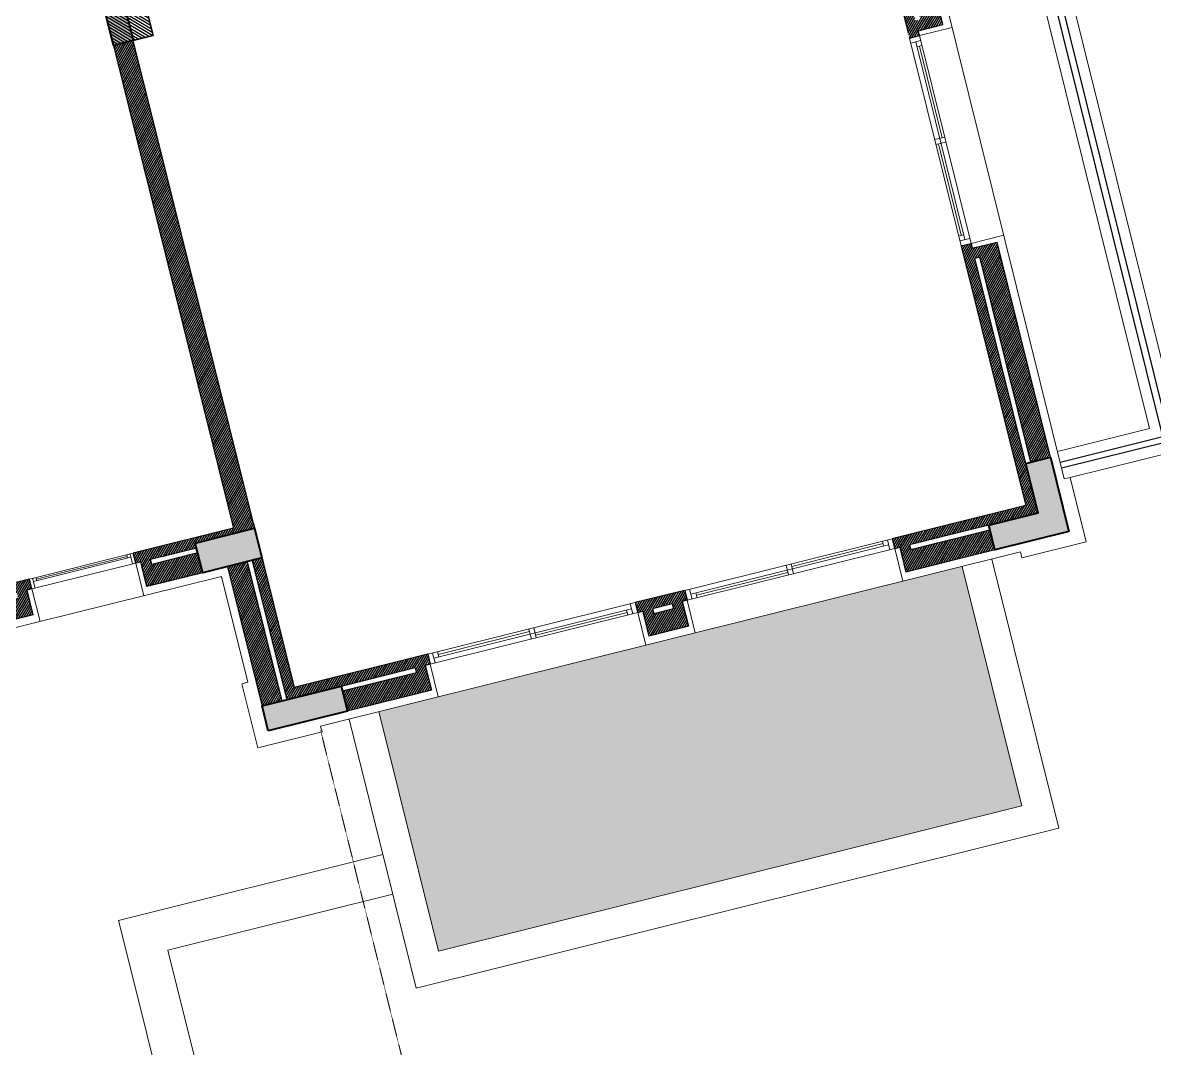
# Model space of a CAD drawing. Header units: inches. Extents: x -207898 to 3408902, y 497526 to 4632928.
# Drawn here: x 3385392 to 3396501, y 4590185 to 4600248 of the extents above; entities that cross this region are included whole.
import ezdxf

# ---------------------------------------------------------------- set-up
doc = ezdxf.new("R2010")
doc.units = ezdxf.units.IN
doc.header["$MEASUREMENT"] = 0
doc.linetypes.add('xref grd floor$0$HIDDEN', pattern=[0.375, 0.25, -0.125])
for name, color, linetype, lineweight in [('1', 1, 'Continuous', 50), ('xref grd floor$0$A-FLOR-HIDN', 252, 'xref grd floor$0$HIDDEN', 0), ('xref grd floor$0$A-FLOR-HRAL', 4, 'Continuous', 18), ('xref grd floor$0$A-FLOR-STRS', 2, 'Continuous', 18), ('xref grd floor$0$A-FLOR-TILE', 8, 'Continuous', 9), ('xref grd floor$0$A-GLAZ', 134, 'Continuous', 18), ('xref grd floor$0$A-WALL-TILE', 8, 'Continuous', 9), ('xref grd floor$0$XREF-V2-GF_COLS$0$A-COLS', 5, 'Continuous', 40), ('xref grd floor$0$XREF-V2-GF_COLS$0$A-COLS-PATT', 253, 'Continuous', 20)]:
    doc.layers.add(name, color=color, linetype=linetype, lineweight=lineweight)
for name, color, linetype in [('xref grd floor$0$A-CURB-LINE', 253, 'Continuous'), ('xref grd floor$0$A-WALL', 7, 'Continuous'), ('xref grd floor$0$CQ Wall hatch_CHB', 8, 'Continuous'), ('xref grd floor$0$HATCH 02', 8, 'Continuous'), ('xref grd floor$0$walls', 7, 'Continuous')]:
    doc.layers.add(name, color=color, linetype=linetype)
pattern_1 = [(90, (20869.72, 76050.64), (-141.42136, 141.42136), [37.5, -245.3427]), (45, (20869.72, 76050.64), (-141.4214, 141.4214), [37.5, -162.5]), (135, (20869.72, 76050.64), (-141.4214, -141.4214), [37.5, -162.5])]
pattern_2 = [(45, (20869.716, 76050.643), (-13.258252, 13.258252), [])]

# ---------------------------------------------------------------- blocks, each defined once
blk = doc.blocks.new('xref grd floor$0$XREF-V2-GF_COLS')
at = {"layer": 'xref grd floor$0$XREF-V2-GF_COLS$0$A-COLS-PATT'}
h = blk.add_hatch(color=256, dxfattribs=at)
h.paths.add_polyline_path([(277495, 487100), (277299, 487890), (277493, 487938), (277689, 487149)])
h.paths.add_polyline_path([(278370, 481927), (278297, 482218), (278880, 482363), (278952, 482072)])
h.paths.add_polyline_path([(275575, 481231), (275503, 481523), (276085, 481667), (276157, 481376)])
h.paths.add_polyline_path([(264160, 482463), (264353, 481687), (264547, 481735), (264354, 482511)])
h.paths.add_polyline_path([(267836, 479615), (267909, 479324), (268491, 479469), (268419, 479760)])
h.paths.add_polyline_path([(265114, 478629), (265042, 478920), (265624, 479065), (265696, 478774)])
h.paths.add_polyline_path([(265854, 477102), (265078, 476909), (265018, 477152), (265794, 477345)])
for points in [[(286874, 482332), (286146, 482151), (286086, 482393), (286571, 482514), (286450, 482999), (286693, 483060)], [(279790, 480569), (279013, 480376), (278953, 480619), (279729, 480812)]]:
    blk.add_hatch(color=256, dxfattribs=at).paths.add_polyline_path(points)
at = {"layer": 'xref grd floor$0$XREF-V2-GF_COLS$0$A-COLS'}
for points in [[(277299, 487890), (277493, 487938), (277689, 487149), (277495, 487100)], [(277299, 487890), (277493, 487938), (277689, 487149), (277495, 487100)], [(286874, 482332), (286146, 482151), (286086, 482393), (286571, 482514), (286450, 482999), (286693, 483060)], [(286874, 482332), (286146, 482151), (286086, 482393), (286571, 482514), (286450, 482999), (286693, 483060)], [(278297, 482218), (278880, 482363), (278952, 482072), (278370, 481927)], [(278297, 482218), (278880, 482363), (278952, 482072), (278370, 481927)], [(279013, 480376), (278953, 480619), (279729, 480812), (279790, 480569)], [(279013, 480376), (278953, 480619), (279729, 480812), (279790, 480569)]]:
    blk.add_lwpolyline(points, close=True, dxfattribs=at)
blk = doc.blocks.new('xref grd floor$0$stonecladding')
at = {"layer": 'xref grd floor$0$A-WALL-TILE'}
for p, q in [((39160, 26246, 0), (39160, 16186, 0)), ((30900, 17256, 0), (25400, 17256, 0)), ((30900, 16186, 0), (30900, 17256, 0)), ((30840, 15536, 0), (30840, 16186, 0)), ((30840, 16186, 0), (30900, 16186, 0)), ((39220, 16186, 0), (39160, 16186, 0)), ((39220, 16186, 0), (39220, 15536, 0)), ((38570, 15596, 0), (31490, 15596, 0)), ((31490, 15536, 0), (31490, 15596, 0)), ((38570, 15596, 0), (38570, 15536, 0)), ((31490, 15536, 0), (30840, 15536, 0)), ((39220, 15536, 0), (38570, 15536, 0))]:
    blk.add_line(p, q, dxfattribs=at)
blk = doc.blocks.new('mak ground floor plan')
at = {"layer": 'xref grd floor$0$A-FLOR-TILE'}
h = blk.add_hatch(dxfattribs=at)
h.set_pattern_fill('GRASS', color=252, scale=200, angle=-13.9714)
h.set_pattern_definition(pattern_1)
h.paths.add_polyline_path([(58850, 89225), (58850, 91646), (52950, 91646), (52950, 89225)])
h.paths.add_polyline_path([(31240, 89226), (31240, 89976), (37190, 89976), (37190, 89226)])
h = blk.add_hatch(dxfattribs=at)
h.set_pattern_fill('GRASS', color=252, scale=200, angle=-13.9714)
h.set_pattern_definition(pattern_1)
h.paths.add_polyline_path([(58850, 89225), (58850, 91646), (52950, 91646), (52950, 89225)])
h.paths.add_polyline_path([(31240, 89226), (31240, 89976), (37190, 89976), (37190, 89226)])
h = blk.add_hatch(dxfattribs=at)
h.set_pattern_fill('GRASS', color=252, scale=200, angle=-13.9714)
h.set_pattern_definition(pattern_1)
h.paths.add_polyline_path([(58850, 89225), (58850, 91646), (52950, 91646), (52950, 89225)])
h.paths.add_polyline_path([(31240, 89226), (31240, 89976), (37190, 89976), (37190, 89226)])
at = {"layer": 'xref grd floor$0$CQ Wall hatch_CHB'}
h = blk.add_hatch(dxfattribs=at)
h.set_pattern_fill('ANSI31,_O', color=8, scale=150)
h.set_pattern_definition(pattern_2)
h.paths.add_polyline_path([(59700, 94701), (59600, 94701), (59600, 92077), (58300, 92077), (58250, 92076), (58250, 91976), (58300, 91976), (58300, 91727), (59200, 91727), (59200, 91927), (58400, 91927), (58400, 91977), (59200, 91977), (59200, 91977), (59700, 91977), (59700, 92477)])
h.paths.add_polyline_path([(59600, 96801), (59700, 96801), (59700, 98732), (59700, 98732), (59700, 99532), (59700, 100337), (59750, 100337), (59750, 99532), (59950, 99532), (59950, 101627), (59750, 101627), (59750, 101037), (59700, 101037), (59700, 101627), (59650, 101627), (59650, 102627), (59950, 102627), (61107, 102627), (61107, 102577), (59950, 102577), (59950, 102377), (61207, 102377), (61207, 102727), (59700, 102727), (59700, 104677), (59600, 104677), (59600, 104327), (57150, 104327), (57150, 104427), (56050, 104427), (56050, 105427), (57150, 105427), (57150, 107827), (56150, 107827), (56150, 108359), (55950, 108359), (55950, 107142), (56050, 107142), (56050, 107727), (57050, 107727), (57050, 105527), (56050, 105527), (56050, 106142), (55950, 106142), (55950, 104177), (56050, 104177), (56050, 104227), (59600, 104227), (59600, 102727), (59600, 99627), (58400, 99627), (58400, 102927), (56050, 102927), (56050, 103227), (55950, 103227), (55950, 102239), (56050, 102239), (56050, 102303), (56900, 102303), (56900, 102109), (57000, 102109), (57000, 102727), (58300, 102727), (58300, 100227), (57000, 100227), (57000, 101159), (56900, 101159), (56900, 101037), (56050, 101037), (56050, 101339), (55950, 101339), (55950, 100227), (54975, 100227), (54975, 100027), (55125, 100027), (55125, 99427), (55325, 99427), (55325, 100027), (58200, 100027), (58200, 99427), (59600, 99427)])
h = blk.add_hatch(dxfattribs=at)
h.set_pattern_fill('ANSI31,_O', color=8, scale=150)
h.set_pattern_definition(pattern_2)
h.paths.add_polyline_path([(59700, 94701), (59600, 94701), (59600, 92077), (58300, 92077), (58300, 91727), (59200, 91727), (59200, 91927), (58400, 91927), (58400, 91977), (59200, 91977), (59200, 91977), (59700, 91977), (59700, 92477)])
h.paths.add_polyline_path([(59600, 96801), (59700, 96801), (59700, 98732), (59700, 98732), (59700, 99427), (59600, 99427)])
h = blk.add_hatch(dxfattribs=at)
h.set_pattern_fill('ANSI31,_O', color=8, scale=150)
h.set_pattern_definition(pattern_2)
h.paths.add_polyline_path([(59950, 94651), (59750, 94651), (59700, 94652), (59700, 94552), (59750, 94552), (59750, 92477), (59950, 92477)])
h.paths.add_polyline_path([(59700, 96851), (59950, 96851), (59950, 98732), (59750, 98732), (59750, 96952), (59700, 96952)])
h = blk.add_hatch(dxfattribs=at)
h.set_pattern_fill('ANSI31,_O', color=8, scale=150)
h.set_pattern_definition(pattern_2)
h.paths.add_polyline_path([(52200, 98618), (52000, 98618), (52000, 93737), (51035, 93737), (50985, 93736), (50985, 93636), (51035, 93636), (51035, 93386), (51600, 93386), (51600, 93587), (51135, 93586), (51135, 93636), (51600, 93637), (51600, 93687), (52200, 93687), (52200, 93737)])
h = blk.add_hatch(dxfattribs=at)
h.set_pattern_fill('ANSI31,_O', color=8, scale=150)
h.set_pattern_definition(pattern_2)
h.paths.add_polyline_path([(49885, 93737), (48180, 93736), (48130, 93736), (48130, 93636), (48180, 93636), (48180, 93386), (48720, 93386), (48720, 93586), (48280, 93586), (48280, 93636), (48720, 93636), (48720, 93686), (49320, 93686), (49320, 93636), (49785, 93636), (49785, 93586), (49320, 93586), (49320, 93386), (49885, 93386), (49885, 93636), (49935, 93636), (49935, 93736)])
h = blk.add_hatch(dxfattribs=at)
h.set_pattern_fill('ANSI31,_O', color=8, scale=150)
h.set_pattern_definition(pattern_2)
h.paths.add_polyline_path([(52050, 93386), (51850, 93386), (51850, 91977), (52050, 91977)])
h = blk.add_hatch(dxfattribs=at)
h.set_pattern_fill('ANSI31,_O', color=8, scale=150)
h.set_pattern_definition(pattern_2)
h.paths.add_polyline_path([(53500, 92077), (52200, 92077), (52200, 93386), (52100, 93386), (52100, 91977), (52650, 91977), (53400, 91977), (53400, 91927), (52650, 91927), (52650, 91727), (53500, 91727), (53500, 91976), (53550, 91976), (53550, 92076)])
h = blk.add_hatch(dxfattribs=at)
h.set_pattern_fill('ANSI31,_O', color=8, scale=150)
h.set_pattern_definition(pattern_2)
h.paths.add_polyline_path([(56100, 92077), (55700, 92077), (55650, 92076), (55650, 91976), (55700, 91976), (55700, 91727), (56100, 91727), (56100, 91976), (56150, 91976), (56150, 92076)])
h.paths.add_polyline_path([(56000, 91927), (55800, 91927), (55800, 91977), (56000, 91977)], flags=16)
at = {"layer": 'xref grd floor$0$HATCH 02'}
h = blk.add_hatch(dxfattribs=at)
h.set_pattern_fill('ANSI31', color=0, scale=200, angle=-103.9714)
h.set_pattern_definition([(315, (93221.1, 126516.813), (17.67767, 17.67767), [])])
h.paths.add_polyline_path([(52400, 98618), (52400, 100428), (52000, 100428), (52000, 98618)])
at = {"layer": 'xref grd floor$0$A-CURB-LINE', "elevation": 0}
for points in [[(63930, 110086), (65030, 110086), (65030, 101196), (61130, 101196), (61130, 92346), (60030, 92346)], [(63930, 110086), (65030, 110086), (65030, 101196), (61130, 101196), (61130, 92346), (60030, 92346)], [(63930, 110086), (65030, 110086), (65030, 101196), (61130, 101196), (61130, 92346), (60030, 92346)], [(60030, 92406), (61070, 92406), (61070, 101256), (64970, 101256), (64970, 110026), (63930, 110026)], [(60030, 92406), (61070, 92406), (61070, 101256), (64970, 101256), (64970, 110026), (63930, 110026)], [(60030, 92406), (61070, 92406), (61070, 101256), (64970, 101256), (64970, 110026), (63930, 110026)]]:
    blk.add_lwpolyline(points, dxfattribs=at)
at = {"layer": 'xref grd floor$0$A-FLOR-HIDN', "color": 1, "linetype": 'xref grd floor$0$HIDDEN', "elevation": 0}
blk.add_lwpolyline([(52350, 91611), (52350, 79041), (37790, 79041), (37790, 91611)], dxfattribs=at)
blk.add_lwpolyline([(52350, 91611), (52350, 79041), (37790, 79041), (37790, 91611)], dxfattribs=at)
blk.add_lwpolyline([(52350, 91611), (52350, 79041), (37790, 79041), (37790, 91611)], dxfattribs=at)
at = {"layer": 'xref grd floor$0$A-FLOR-HRAL', "elevation": 0}
for points in [[(52650, 91646), (52650, 88925), (59150, 88925), (59150, 91646)], [(52650, 91646), (52650, 88925), (59150, 88925), (59150, 91646)], [(52650, 91646), (52650, 88925), (59150, 88925), (59150, 91646)], [(52950, 91646), (52950, 89225), (58850, 89225), (58850, 91646)], [(52950, 91646), (52950, 89225), (58850, 89225), (58850, 91646)], [(52950, 91646), (52950, 89225), (58850, 89225), (58850, 91646)]]:
    blk.add_lwpolyline(points, dxfattribs=at)
at = {"layer": 'xref grd floor$0$A-FLOR-STRS'}
for p, q in [((52650, 90276, 0), (49975, 90276, 0)), ((49975, 90076, 0), (49975, 90276, 0)), ((52650, 90276, 0), (49975, 90276, 0)), ((49975, 90076, 0), (49975, 90276, 0)), ((52650, 90276, 0), (49975, 90276, 0)), ((49975, 90076, 0), (49975, 90276, 0)), ((52650, 89876, 0), (50375, 89876, 0)), ((52650, 89876, 0), (50375, 89876, 0)), ((52650, 89876, 0), (50375, 89876, 0))]:
    blk.add_line(p, q, dxfattribs=at)
for points in [[(49975, 90076), (49975, 87221), (40165, 87221), (40165, 90076)], [(49975, 90076), (49975, 87221), (40165, 87221), (40165, 90076)], [(49975, 90076), (49975, 87221), (40165, 87221), (40165, 90076)], [(50375, 89876), (50375, 86821), (39765, 86821), (39765, 89876)], [(50375, 89876), (50375, 86821), (39765, 86821), (39765, 89876)], [(50375, 89876), (50375, 86821), (39765, 86821), (39765, 89876)]]:
    blk.add_lwpolyline(points, dxfattribs=at)
at = {"layer": 'xref grd floor$0$A-GLAZ'}
for p, q in [((59600, 94701, 0), (59600, 96801, 0)), ((59600, 94701, 0), (59600, 96801, 0)), ((59600, 94701, 0), (59600, 96801, 0)), ((59600, 94701, 0), (59600, 96801, 0)), ((59600, 94701, 0), (59600, 96801, 0)), ((59600, 94701, 0), (59600, 96801, 0)), ((59700, 94701, 0), (59700, 96801, 0)), ((59700, 94701, 0), (59700, 96801, 0)), ((59700, 94701, 0), (59700, 96801, 0)), ((59700, 94701, 0), (59700, 96801, 0)), ((59700, 94701, 0), (59700, 96801, 0)), ((59700, 94701, 0), (59700, 96801, 0)), ((59600, 96751, 0), (59700, 96751, 0)), ((59600, 96751, 0), (59700, 96751, 0)), ((59600, 96751, 0), (59700, 96751, 0)), ((59600, 96751, 0), (59700, 96751, 0)), ((59600, 96751, 0), (59700, 96751, 0)), ((59600, 96751, 0), (59700, 96751, 0)), ((59650, 94751, 0), (59650, 96751, 0)), ((59650, 94751, 0), (59650, 96751, 0)), ((59650, 94751, 0), (59650, 96751, 0)), ((59650, 94751, 0), (59650, 96751, 0)), ((59650, 94751, 0), (59650, 96751, 0)), ((59650, 94751, 0), (59650, 96751, 0)), ((59650, 96701, 0), (59700, 96701, 0)), ((59650, 96701, 0), (59700, 96701, 0)), ((59650, 96701, 0), (59700, 96701, 0)), ((59650, 96701, 0), (59700, 96701, 0)), ((59650, 96701, 0), (59700, 96701, 0)), ((59650, 96701, 0), (59700, 96701, 0)), ((59675, 96701, 0), (59675, 95775, 0)), ((59675, 96701, 0), (59675, 95775, 0)), ((59675, 96701, 0), (59675, 95775, 0)), ((59675, 96701, 0), (59675, 95775, 0)), ((59675, 96701, 0), (59675, 95775, 0)), ((59675, 96701, 0), (59675, 95775, 0)), ((59600, 95775, 0), (59700, 95775, 0)), ((59600, 95775, 0), (59700, 95775, 0)), ((59600, 95775, 0), (59700, 95775, 0)), ((59600, 95775, 0), (59700, 95775, 0)), ((59600, 95775, 0), (59700, 95775, 0)), ((59600, 95775, 0), (59700, 95775, 0)), ((59600, 95725, 0), (59700, 95725, 0)), ((59600, 95725, 0), (59700, 95725, 0)), ((59600, 95725, 0), (59700, 95725, 0)), ((59600, 95725, 0), (59700, 95725, 0)), ((59600, 95725, 0), (59700, 95725, 0)), ((59600, 95725, 0), (59700, 95725, 0)), ((59625, 94801, 0), (59625, 95725, 0)), ((59625, 94801, 0), (59625, 95725, 0)), ((59625, 94801, 0), (59625, 95725, 0)), ((59625, 94801, 0), (59625, 95725, 0)), ((59625, 94801, 0), (59625, 95725, 0)), ((59625, 94801, 0), (59625, 95725, 0)), ((59600, 94801, 0), (59650, 94801, 0)), ((59600, 94801, 0), (59650, 94801, 0)), ((59600, 94801, 0), (59650, 94801, 0)), ((59600, 94801, 0), (59650, 94801, 0)), ((59600, 94801, 0), (59650, 94801, 0)), ((59600, 94801, 0), (59650, 94801, 0)), ((59600, 94751, 0), (59700, 94751, 0)), ((59600, 94751, 0), (59700, 94751, 0)), ((59600, 94751, 0), (59700, 94751, 0)), ((59600, 94751, 0), (59700, 94751, 0)), ((59600, 94751, 0), (59700, 94751, 0)), ((59600, 94751, 0), (59700, 94751, 0)), ((50985, 93736, 0), (49935, 93736)), ((50985, 93736, 0), (49935, 93736)), ((50985, 93736, 0), (49935, 93736)), ((49967, 93736, 0), (49967, 93636, 0)), ((49967, 93736, 0), (49967, 93636, 0)), ((49967, 93736, 0), (49967, 93636, 0)), ((50952, 93704, 0), (49967, 93704)), ((50952, 93704, 0), (49967, 93704)), ((50952, 93704, 0), (49967, 93704)), ((50000, 93736, 0), (50000, 93704, 0)), ((50000, 93736, 0), (50000, 93704, 0)), ((50000, 93736, 0), (50000, 93704, 0)), ((50920, 93720, 0), (50000, 93720)), ((50920, 93720, 0), (50000, 93720)), ((50920, 93720, 0), (50000, 93720)), ((50920, 93736, 0), (50920, 93704, 0)), ((50920, 93736, 0), (50920, 93704, 0)), ((50920, 93736, 0), (50920, 93704, 0)), ((50952, 93736, 0), (50952, 93636, 0)), ((50952, 93736, 0), (50952, 93636, 0)), ((50952, 93736, 0), (50952, 93636, 0)), ((50985, 93636), (49935, 93636, 0)), ((50985, 93636), (49935, 93636, 0)), ((50985, 93636), (49935, 93636, 0)), ((53550, 92076, 0), (55650, 92076, 0)), ((53550, 92076, 0), (55650, 92076, 0)), ((53550, 92076, 0), (55650, 92076, 0)), ((53550, 92076, 0), (55650, 92076, 0)), ((53550, 92076, 0), (55650, 92076, 0)), ((53550, 92076, 0), (55650, 92076, 0)), ((53600, 92076, 0), (53600, 91976, 0)), ((53600, 92076, 0), (53600, 91976, 0)), ((53600, 92076, 0), (53600, 91976, 0)), ((53600, 92076, 0), (53600, 91976, 0)), ((53600, 92076, 0), (53600, 91976, 0)), ((53600, 92076, 0), (53600, 91976, 0)), ((53600, 92026, 0), (55600, 92026, 0)), ((53600, 92026, 0), (55600, 92026, 0)), ((53600, 92026, 0), (55600, 92026, 0)), ((53600, 92026, 0), (55600, 92026, 0)), ((53600, 92026, 0), (55600, 92026, 0)), ((53600, 92026, 0), (55600, 92026, 0)), ((53650, 92076, 0), (53650, 92026, 0)), ((53650, 92076, 0), (53650, 92026, 0)), ((53650, 92076, 0), (53650, 92026, 0)), ((53650, 92076, 0), (53650, 92026, 0)), ((53650, 92076, 0), (53650, 92026, 0)), ((53650, 92076, 0), (53650, 92026, 0)), ((53650, 92051, 0), (54574, 92051, 0)), ((53650, 92051, 0), (54574, 92051, 0)), ((53650, 92051, 0), (54574, 92051, 0)), ((53650, 92051, 0), (54574, 92051, 0)), ((53650, 92051, 0), (54574, 92051, 0)), ((53650, 92051, 0), (54574, 92051, 0)), ((54574, 92076, 0), (54574, 91976, 0)), ((54574, 92076, 0), (54574, 91976, 0)), ((54574, 92076, 0), (54574, 91976, 0)), ((54574, 92076, 0), (54574, 91976, 0)), ((54574, 92076, 0), (54574, 91976, 0)), ((54574, 92076, 0), (54574, 91976, 0)), ((54624, 92076, 0), (54624, 91976, 0)), ((54624, 92076, 0), (54624, 91976, 0)), ((54624, 92076, 0), (54624, 91976, 0)), ((54624, 92076, 0), (54624, 91976, 0)), ((54624, 92076, 0), (54624, 91976, 0)), ((54624, 92076, 0), (54624, 91976, 0)), ((55550, 92001, 0), (54624, 92001, 0)), ((55550, 92001, 0), (54624, 92001, 0)), ((55550, 92001, 0), (54624, 92001, 0)), ((55550, 92001, 0), (54624, 92001, 0)), ((55550, 92001, 0), (54624, 92001, 0)), ((55550, 92001, 0), (54624, 92001, 0)), ((55550, 92026, 0), (55550, 91976, 0)), ((55550, 92026, 0), (55550, 91976, 0)), ((55550, 92026, 0), (55550, 91976, 0)), ((55550, 92026, 0), (55550, 91976, 0)), ((55550, 92026, 0), (55550, 91976, 0)), ((55550, 92026, 0), (55550, 91976, 0)), ((55600, 92076, 0), (55600, 91976, 0)), ((55600, 92076, 0), (55600, 91976, 0)), ((55600, 92076, 0), (55600, 91976, 0)), ((55600, 92076, 0), (55600, 91976, 0)), ((55600, 92076, 0), (55600, 91976, 0)), ((55600, 92076, 0), (55600, 91976, 0)), ((58250, 92076, 0), (56150, 92076, 0)), ((58250, 92076, 0), (56150, 92076, 0)), ((58250, 92076, 0), (56150, 92076, 0)), ((58250, 92076, 0), (56150, 92076, 0)), ((58250, 92076, 0), (56150, 92076, 0)), ((58250, 92076, 0), (56150, 92076, 0)), ((56200, 92076, 0), (56200, 91976, 0)), ((56200, 92076, 0), (56200, 91976, 0)), ((56200, 92076, 0), (56200, 91976, 0)), ((56200, 92076, 0), (56200, 91976, 0)), ((56200, 92076, 0), (56200, 91976, 0)), ((56200, 92076, 0), (56200, 91976, 0)), ((58200, 92026, 0), (56200, 92026, 0)), ((58200, 92026, 0), (56200, 92026, 0)), ((58200, 92026, 0), (56200, 92026, 0)), ((58200, 92026, 0), (56200, 92026, 0)), ((58200, 92026, 0), (56200, 92026, 0)), ((58200, 92026, 0), (56200, 92026, 0)), ((56250, 92026, 0), (56250, 91976, 0)), ((56250, 92026, 0), (56250, 91976, 0)), ((56250, 92026, 0), (56250, 91976, 0)), ((56250, 92026, 0), (56250, 91976, 0)), ((56250, 92026, 0), (56250, 91976, 0)), ((56250, 92026, 0), (56250, 91976, 0)), ((56250, 92001, 0), (57176, 92001, 0)), ((56250, 92001, 0), (57176, 92001, 0)), ((56250, 92001, 0), (57176, 92001, 0)), ((56250, 92001, 0), (57176, 92001, 0)), ((56250, 92001, 0), (57176, 92001, 0)), ((56250, 92001, 0), (57176, 92001, 0)), ((57176, 92076, 0), (57176, 91976, 0)), ((57176, 92076, 0), (57176, 91976, 0)), ((57176, 92076, 0), (57176, 91976, 0)), ((57176, 92076, 0), (57176, 91976, 0)), ((57176, 92076, 0), (57176, 91976, 0)), ((57176, 92076, 0), (57176, 91976, 0)), ((57226, 92076, 0), (57226, 91976, 0)), ((57226, 92076, 0), (57226, 91976, 0)), ((57226, 92076, 0), (57226, 91976, 0)), ((57226, 92076, 0), (57226, 91976, 0)), ((57226, 92076, 0), (57226, 91976, 0)), ((57226, 92076, 0), (57226, 91976, 0)), ((58150, 92051, 0), (57226, 92051, 0)), ((58150, 92051, 0), (57226, 92051, 0)), ((58150, 92051, 0), (57226, 92051, 0)), ((58150, 92051, 0), (57226, 92051, 0)), ((58150, 92051, 0), (57226, 92051, 0)), ((58150, 92051, 0), (57226, 92051, 0)), ((58150, 92076, 0), (58150, 92026, 0)), ((58150, 92076, 0), (58150, 92026, 0)), ((58150, 92076, 0), (58150, 92026, 0)), ((58150, 92076, 0), (58150, 92026, 0)), ((58150, 92076, 0), (58150, 92026, 0)), ((58150, 92076, 0), (58150, 92026, 0)), ((58200, 92076, 0), (58200, 91976, 0)), ((58200, 92076, 0), (58200, 91976, 0)), ((58200, 92076, 0), (58200, 91976, 0)), ((58200, 92076, 0), (58200, 91976, 0)), ((58200, 92076, 0), (58200, 91976, 0)), ((58200, 92076, 0), (58200, 91976, 0)), ((53550, 91976, 0), (55650, 91976, 0)), ((53550, 91976, 0), (55650, 91976, 0)), ((53550, 91976, 0), (55650, 91976, 0)), ((53550, 91976, 0), (55650, 91976, 0)), ((53550, 91976, 0), (55650, 91976, 0)), ((53550, 91976, 0), (55650, 91976, 0)), ((58250, 91976, 0), (56150, 91976, 0)), ((58250, 91976, 0), (56150, 91976, 0)), ((58250, 91976, 0), (56150, 91976, 0)), ((58250, 91976, 0), (56150, 91976, 0)), ((58250, 91976, 0), (56150, 91976, 0)), ((58250, 91976, 0), (56150, 91976, 0))]:
    blk.add_line(p, q, dxfattribs=at)
at = {"layer": 'xref grd floor$0$A-WALL'}
for p, q in [((59600, 99426, 0), (59600, 96851, 0)), ((59600, 99426, 0), (59600, 96851, 0)), ((59600, 99426, 0), (59600, 96851, 0)), ((59950, 96851, 0), (59950, 98732, 0)), ((59950, 96851, 0), (59950, 98732, 0)), ((59950, 96851, 0), (59950, 98732, 0)), ((52000, 98618, 0), (52000, 93736, 0)), ((52000, 98618, 0), (52000, 93736, 0)), ((52000, 98618, 0), (52000, 93736, 0)), ((52200, 93736, 0), (52200, 98618, 0)), ((52200, 93736, 0), (52200, 98618, 0)), ((52200, 93736, 0), (52200, 98618, 0)), ((59600, 96801, 0), (59700, 96801, 0)), ((59600, 96801, 0), (59700, 96801, 0)), ((59600, 96801, 0), (59700, 96801, 0)), ((59700, 96851, 0), (59950, 96851, 0)), ((59700, 96801, 0), (59700, 96851, 0)), ((59700, 96851, 0), (59950, 96851, 0)), ((59700, 96801, 0), (59700, 96851, 0)), ((59700, 96851, 0), (59950, 96851, 0)), ((59700, 96801, 0), (59700, 96851, 0)), ((59600, 94701, 0), (59600, 92076, 0)), ((59600, 94701, 0), (59700, 94701, 0)), ((59600, 94701, 0), (59600, 92076, 0)), ((59600, 94701, 0), (59700, 94701, 0)), ((59600, 94701, 0), (59600, 92076, 0)), ((59600, 94701, 0), (59700, 94701, 0)), ((59700, 94701, 0), (59700, 94651, 0)), ((59700, 94701, 0), (59700, 94651, 0)), ((59700, 94701, 0), (59700, 94651, 0)), ((59700, 94651, 0), (59950, 94651, 0)), ((59700, 94651, 0), (59950, 94651, 0)), ((59700, 94651, 0), (59950, 94651, 0)), ((59950, 92476, 0), (59950, 94651, 0)), ((59950, 92476, 0), (59950, 94651, 0)), ((59950, 92476, 0), (59950, 94651, 0)), ((49935, 93736), (48130, 93736, 0)), ((49935, 93736), (48130, 93736, 0)), ((49935, 93736), (48130, 93736, 0)), ((49935, 93636), (49935, 93736)), ((49935, 93636), (49935, 93736)), ((49935, 93636), (49935, 93736)), ((52000, 93736, 0), (50985, 93736)), ((50985, 93636), (50985, 93736)), ((52000, 93736, 0), (50985, 93736)), ((50985, 93636), (50985, 93736)), ((52000, 93736, 0), (50985, 93736)), ((50985, 93636), (50985, 93736)), ((52200, 93736, 0), (52200, 92076, 0)), ((52200, 93736, 0), (52200, 92076, 0)), ((52200, 93736, 0), (52200, 92076, 0)), ((49935, 93636), (49885, 93636, 0)), ((49885, 93386), (49885, 93636)), ((49935, 93636), (49885, 93636, 0)), ((49885, 93386), (49885, 93636)), ((49935, 93636), (49885, 93636, 0)), ((49885, 93386), (49885, 93636)), ((51035, 93636), (50985, 93636)), ((51035, 93636), (50985, 93636)), ((51035, 93636), (50985, 93636)), ((51035, 93386), (51035, 93636)), ((51035, 93386), (51035, 93636)), ((51035, 93386), (51035, 93636)), ((49885, 93386, 0), (49320, 93386, 0)), ((49885, 93386, 0), (49320, 93386, 0)), ((49885, 93386, 0), (49320, 93386, 0)), ((51600, 93386, 0), (51035, 93386, 0)), ((51600, 93386, 0), (51035, 93386, 0)), ((51600, 93386, 0), (51035, 93386, 0)), ((51850, 93386, 0), (51850, 91976, 0)), ((51850, 93386, 0), (51850, 91976, 0)), ((51850, 93386, 0), (51850, 91976, 0)), ((53550, 92076, 0), (52200, 92076, 0)), ((53550, 92076, 0), (52200, 92076, 0)), ((53550, 92076, 0), (52200, 92076, 0)), ((53550, 92076, 0), (53550, 91976, 0)), ((53550, 92076, 0), (53550, 91976, 0)), ((53550, 92076, 0), (53550, 91976, 0)), ((56150, 92076, 0), (55650, 92076, 0)), ((55650, 92076, 0), (55650, 91976, 0)), ((56150, 92076, 0), (55650, 92076, 0)), ((55650, 92076, 0), (55650, 91976, 0)), ((56150, 92076, 0), (55650, 92076, 0)), ((55650, 92076, 0), (55650, 91976, 0)), ((56150, 92076, 0), (56150, 91976, 0)), ((56150, 92076, 0), (56150, 91976, 0)), ((56150, 92076, 0), (56150, 91976, 0)), ((59600, 92076, 0), (58250, 92076, 0)), ((58250, 92076, 0), (58250, 91976, 0)), ((59600, 92076, 0), (58250, 92076, 0)), ((58250, 92076, 0), (58250, 91976, 0)), ((59600, 92076, 0), (58250, 92076, 0)), ((58250, 92076, 0), (58250, 91976, 0)), ((53500, 91976, 0), (53500, 91726, 0)), ((53550, 91976, 0), (53500, 91976, 0)), ((53500, 91976, 0), (53500, 91726, 0)), ((53550, 91976, 0), (53500, 91976, 0)), ((53500, 91976, 0), (53500, 91726, 0)), ((53550, 91976, 0), (53500, 91976, 0)), ((55650, 91976, 0), (55700, 91976, 0)), ((55650, 91976, 0), (55700, 91976, 0)), ((55650, 91976, 0), (55700, 91976, 0)), ((55700, 91976, 0), (55700, 91726, 0)), ((55700, 91976, 0), (55700, 91726, 0)), ((55700, 91976, 0), (55700, 91726, 0)), ((56100, 91976, 0), (56100, 91726, 0)), ((56150, 91976, 0), (56100, 91976, 0)), ((56100, 91976, 0), (56100, 91726, 0)), ((56150, 91976, 0), (56100, 91976, 0)), ((56100, 91976, 0), (56100, 91726, 0)), ((56150, 91976, 0), (56100, 91976, 0)), ((58250, 91976, 0), (58300, 91976, 0)), ((58250, 91976, 0), (58300, 91976, 0)), ((58250, 91976, 0), (58300, 91976, 0)), ((58300, 91976, 0), (58300, 91726, 0)), ((58300, 91976, 0), (58300, 91726, 0)), ((58300, 91976, 0), (58300, 91726, 0)), ((53500, 91726, 0), (52650, 91726, 0)), ((53500, 91726, 0), (52650, 91726, 0)), ((53500, 91726, 0), (52650, 91726, 0)), ((56100, 91726, 0), (55700, 91726, 0)), ((56100, 91726, 0), (55700, 91726, 0)), ((56100, 91726, 0), (55700, 91726, 0)), ((59200, 91726, 0), (58300, 91726, 0)), ((59200, 91726, 0), (58300, 91726, 0)), ((59200, 91726, 0), (58300, 91726, 0))]:
    blk.add_line(p, q, dxfattribs=at)
at = {"layer": 'xref grd floor$0$A-WALL', "color": 1}
for p, q in [((59700, 92476, 0), (59700, 94551, 0)), ((59700, 94551, 0), (59750, 94551, 0)), ((59700, 92476, 0), (59700, 94551, 0)), ((59700, 94551, 0), (59750, 94551, 0)), ((59700, 92476, 0), (59700, 94551, 0)), ((59700, 94551, 0), (59750, 94551, 0)), ((59750, 92476, 0), (59750, 94551, 0)), ((59750, 92476, 0), (59750, 94551, 0)), ((59750, 92476, 0), (59750, 94551, 0)), ((51600, 93636, 0), (51135, 93636, 0)), ((51135, 93586), (51135, 93636)), ((51600, 93636, 0), (51135, 93636, 0)), ((51135, 93586), (51135, 93636)), ((51600, 93636, 0), (51135, 93636, 0)), ((51135, 93586), (51135, 93636)), ((51600, 93586, 0), (51135, 93586, 0)), ((51600, 93586, 0), (51135, 93586, 0)), ((51600, 93586, 0), (51135, 93586, 0)), ((52050, 93386, 0), (52050, 91976, 0)), ((52050, 93386, 0), (52050, 91976, 0)), ((52050, 93386, 0), (52050, 91976, 0)), ((52100, 93386, 0), (52100, 91976, 0)), ((52100, 93386, 0), (52100, 91976, 0)), ((52100, 93386, 0), (52100, 91976, 0)), ((53400, 91976, 0), (52650, 91976, 0)), ((53400, 91976, 0), (52650, 91976, 0)), ((53400, 91976, 0), (52650, 91976, 0)), ((53400, 91926, 0), (52650, 91926, 0)), ((53400, 91926, 0), (52650, 91926, 0)), ((53400, 91926, 0), (52650, 91926, 0)), ((53400, 91976, 0), (53400, 91926, 0)), ((53400, 91976, 0), (53400, 91926, 0)), ((53400, 91976, 0), (53400, 91926, 0)), ((56000, 91976, 0), (55800, 91976, 0)), ((55800, 91976, 0), (55800, 91926, 0)), ((56000, 91976, 0), (55800, 91976, 0)), ((55800, 91976, 0), (55800, 91926, 0)), ((56000, 91976, 0), (55800, 91976, 0)), ((55800, 91976, 0), (55800, 91926, 0)), ((56000, 91926, 0), (55800, 91926, 0)), ((56000, 91926, 0), (55800, 91926, 0)), ((56000, 91926, 0), (55800, 91926, 0)), ((56000, 91976, 0), (56000, 91926, 0)), ((56000, 91976, 0), (56000, 91926, 0)), ((56000, 91976, 0), (56000, 91926, 0)), ((59200, 91976, 0), (58400, 91976, 0)), ((58400, 91976, 0), (58400, 91926, 0)), ((59200, 91976, 0), (58400, 91976, 0)), ((58400, 91976, 0), (58400, 91926, 0)), ((59200, 91976, 0), (58400, 91976, 0)), ((58400, 91976, 0), (58400, 91926, 0)), ((59200, 91926, 0), (58400, 91926, 0)), ((59200, 91926, 0), (58400, 91926, 0)), ((59200, 91926, 0), (58400, 91926, 0))]:
    blk.add_line(p, q, dxfattribs=at)
at = {"layer": 'xref grd floor$0$A-WALL-TILE'}
for p, q in [((59700, 96801, 0), (60030, 96801, 0)), ((59700, 96801, 0), (60030, 96801, 0)), ((59700, 96801, 0), (60030, 96801, 0)), ((59700, 94701, 0), (60030, 94701, 0)), ((59700, 94701, 0), (60030, 94701, 0)), ((59700, 94701, 0), (60030, 94701, 0)), ((49935, 93636), (49935, 93306)), ((49935, 93636), (49935, 93306)), ((49935, 93636), (49935, 93306)), ((50985, 93636), (50985, 93306)), ((50985, 93636), (50985, 93306)), ((50985, 93636), (50985, 93306)), ((53550, 91976, 0), (53550, 91646, 0)), ((53550, 91976, 0), (53550, 91646, 0)), ((53550, 91976, 0), (53550, 91646, 0)), ((55650, 91976, 0), (55650, 91646, 0)), ((55650, 91976, 0), (55650, 91646, 0)), ((55650, 91976, 0), (55650, 91646, 0)), ((56150, 91976, 0), (56150, 91646, 0)), ((56150, 91976, 0), (56150, 91646, 0)), ((56150, 91976, 0), (56150, 91646, 0)), ((58250, 91976, 0), (58250, 91646, 0)), ((58250, 91976, 0), (58250, 91646, 0)), ((58250, 91976, 0), (58250, 91646, 0))]:
    blk.add_line(p, q, dxfattribs=at)
at = {"layer": 'xref grd floor$0$A-WALL-TILE', "color": 1}
blk.add_line((60090, 92236, 0), (61240, 92236, 0), dxfattribs=at)
blk.add_line((60090, 92236, 0), (61240, 92236, 0), dxfattribs=at)
blk.add_line((60090, 92236, 0), (61240, 92236, 0), dxfattribs=at)
at = {"layer": 'xref grd floor$0$A-WALL-TILE', "color": 1, "elevation": 0}
for points in [[(60030, 92516), (60960, 92516), (60960, 101366), (64860, 101366), (64860, 109916), (63930, 109916)], [(60030, 92516), (60960, 92516), (60960, 101366), (64860, 101366), (64860, 109916), (63930, 109916)], [(60030, 92516), (60960, 92516), (60960, 101366), (64860, 101366), (64860, 109916), (63930, 109916)], [(63700, 101086), (61240, 101086), (61240, 92236)], [(63700, 101086), (61240, 101086), (61240, 92236)], [(63700, 101086), (61240, 101086), (61240, 92236)]]:
    blk.add_lwpolyline(points, dxfattribs=at)
at = {"layer": 'xref grd floor$0$walls', "elevation": 0}
for points in [[(52400, 98618), (52400, 100428), (52000, 100428), (52000, 98618)], [(52400, 99427), (52400, 98618), (52200, 98618), (52200, 99427)]]:
    blk.add_lwpolyline(points, close=True, dxfattribs=at)
at = {"rotation": 346.0285767170143}
blk.add_blockref('xref grd floor$0$XREF-V2-GF_COLS', (-334890, -307074, 0), dxfattribs=at)
blk.add_blockref('xref grd floor$0$XREF-V2-GF_COLS', (-334890, -307074, 0), dxfattribs=at)
blk.add_blockref('xref grd floor$0$XREF-V2-GF_COLS', (-334890, -307074, 0), dxfattribs=at)
at = {"layer": 'xref grd floor$0$A-WALL'}
blk.add_blockref('xref grd floor$0$stonecladding', (20870, 76051), dxfattribs=at)
blk.add_blockref('xref grd floor$0$stonecladding', (20870, 76051), dxfattribs=at)
blk.add_blockref('xref grd floor$0$stonecladding', (20870, 76051), dxfattribs=at)

msp = doc.modelspace()

# ---------------------------------------------------------------- block references
at = {"layer": '1', "rotation": 13.97142328298569}
msp.add_blockref('mak ground floor plan', (3359632.6, 4491769.8, 0), dxfattribs=at)

doc.saveas('drawing.dxf')
